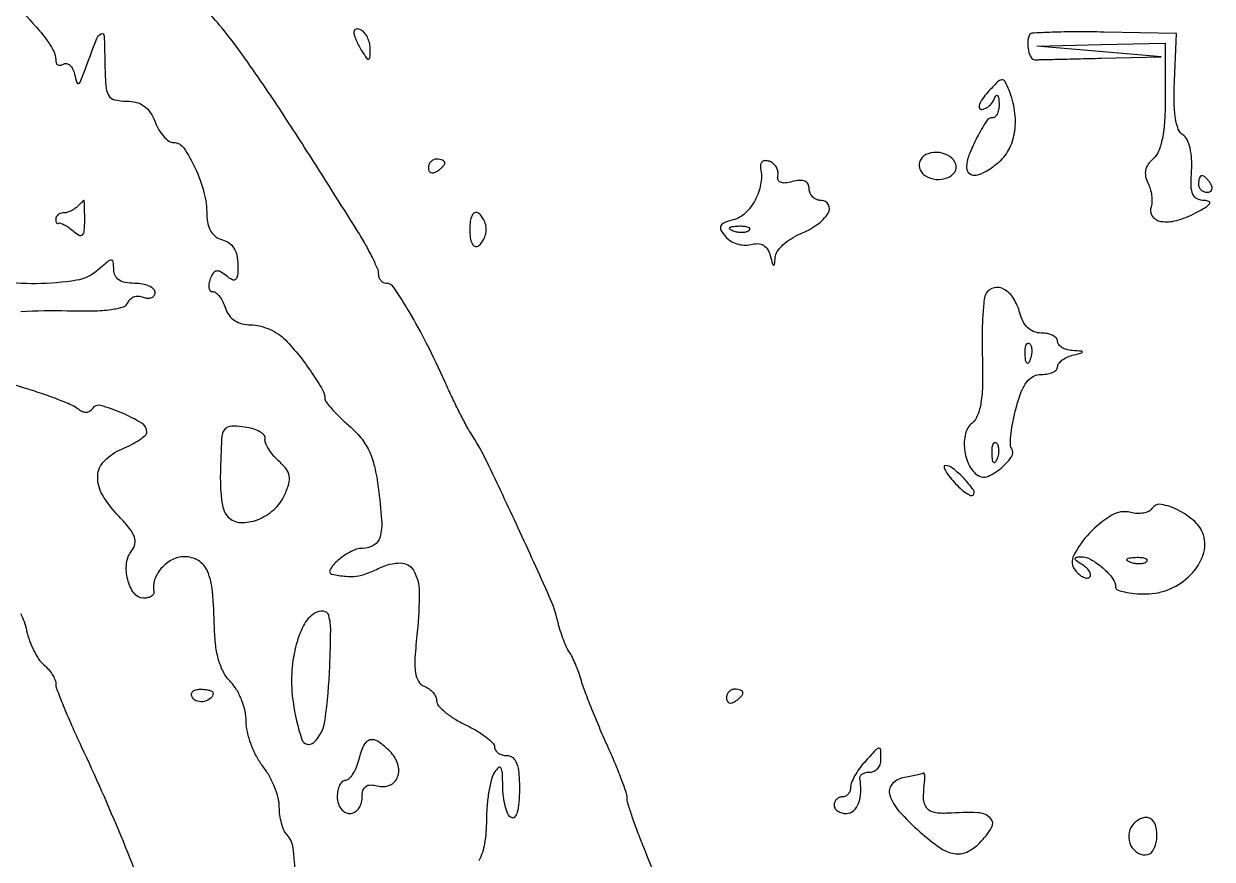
# Model space of a CAD drawing. Extents: x 0 to 5034, y 0 to 2560.
# Drawn here: x 3127.1 to 3270.7, y 1690.5 to 1791.3 of the extents above; entities that cross this region are included whole.
import ezdxf

# ---------------------------------------------------------------- set-up
doc = ezdxf.new("R2010")
doc.units = 0

msp = doc.modelspace()

# ---------------------------------------------------------------- linework, layer by layer
for points in [[(3126, 1793.819745, -0.006992), (3128.47001, 1791.148116, -0.025194), (3129.931434, 1789.347703, -0.039767), (3130.751258, 1788.016442, -0.118673), (3131, 1786.983189, 0.093024), (3131.070667, 1786.606644, 0.171443), (3131.271518, 1786.373258, 0.174182), (3131.571753, 1786.319959, 0.096388), (3131.924318, 1786.453226, -0.183618), (3132.309427, 1786.527443, -0.138843), (3132.700764, 1786.339019, -0.096812), (3133.04056, 1785.894925, -0.056469), (3133.26956, 1785.262243, 0.011856), (3133.54089, 1784.234741, 0.39109), (3133.742206, 1784.11316, 0.251638), (3133.966025, 1784.299903, 0.007198), (3134.428771, 1785.5, -0.003154), (3135.9523, 1789.548398, -0.187521), (3136.46954, 1790.118317, -0.543088), (3136.840888, 1789.899759, -0.007386), (3136.93232, 1786.75, 0.011653), (3137.039527, 1783.896468, 0.110126), (3137.376084, 1782.727045, 0.210563), (3138.095535, 1782.173114, 0.060342), (3139.524751, 1782, -0.061923), (3140.726382, 1781.850609, -0.094337), (3141.676928, 1781.408333, -0.091362), (3142.418921, 1780.635385, -0.054912), (3143, 1779.5, 0.041755), (3143.458297, 1778.543406, 0.049637), (3144.047477, 1777.734375, 0.057026), (3144.672181, 1777.177297, 0.154796), (3145.231138, 1777, -0.248484), (3146.465188, 1776.346358, -0.041198), (3147.83288, 1773.925409, -0.042853), (3148.896742, 1770.976561, -0.065239), (3149.25, 1768.280655, 0.054201), (3149.371203, 1767.16585, 0.084826), (3149.733426, 1766.274111, 0.096999), (3150.326947, 1765.635063, 0.093558), (3151.125, 1765.257061, -0.093375), (3151.919965, 1764.880875, -0.09615), (3152.514016, 1764.24434, -0.084667), (3152.877916, 1763.359679, -0.055385), (3153, 1762.260924, -0.018441), (3152.952153, 1760.964036, -0.182202), (3152.72653, 1760.477485, -0.329372), (3152.328806, 1760.421526, -0.049075), (3151.616783, 1760.903079, 0.041542), (3150.902096, 1761.402256, 0.180973), (3150.401765, 1761.487412, 0.20302), (3150.004495, 1761.22137, 0.053479), (3149.648168, 1760.525523, 0.0507), (3149.489515, 1759.941133, 0.092243), (3149.499466, 1759.448122, 0.141661), (3149.670023, 1759.124941, 0.203686), (3149.963997, 1759, -0.174005), (3150.354715, 1758.859781, -0.056749), (3150.786954, 1758.4125, -0.048581), (3151.190676, 1757.765449, -0.038374), (3151.5, 1757, 0.082373), (3151.931461, 1756.154187, 0.089468), (3152.602911, 1755.520776, 0.08347), (3153.494594, 1755.131908, 0.061248), (3154.567388, 1755, -0.063002), (3155.62683, 1754.865974, -0.040464), (3156.799483, 1754.460954, -0.04024), (3157.901693, 1753.867542, -0.058767), (3158.75, 1753.164951, -0.02226), (3160.42122, 1751.248566, -0.019752), (3161.987001, 1749.115235, -0.016362), (3163.224398, 1747.145653, -0.132827), (3163.5, 1746.126506, 0.165276), (3163.649069, 1745.687855, 0.017027), (3164.354232, 1744.832125, 0.019752), (3165.294224, 1743.848627, 0.014538), (3166.408022, 1742.832774, -0.043893), (3167.847457, 1741.356317, -0.060946), (3168.832896, 1739.795743, -0.053329), (3169.497009, 1737.887622, -0.025202), (3169.959089, 1735.318899, -0.013335), (3170.355787, 1731.401576, -0.082891), (3170.172648, 1729.397876, -0.194385), (3169.418807, 1728.386513, -0.137426), (3168.039111, 1728, 0.126628), (3166.671247, 1727.647935, 0.050711), (3165.069348, 1726.539827, 0.080314), (3164.131186, 1725.43503, 0.519449), (3164.377555, 1724.875, 0.025792), (3166.030589, 1724.630894, 0.057579), (3167.299273, 1724.656261, 0.056077), (3168.549213, 1724.97151, 0.023373), (3170.149412, 1725.659097, -0.110468), (3172.63126, 1726.246832, -0.270066), (3174.206453, 1725.355239, -0.132789), (3174.903514, 1722.778092, -0.026073), (3174.651805, 1717.942753, 0.010052), (3174.38746, 1714.804651, 0.048477), (3174.446388, 1713.016488, 0.099676), (3174.8079, 1711.955923, 0.170931), (3175.511587, 1711.35718, -0.065267), (3176.080662, 1711.048685, -0.061824), (3176.562779, 1710.599009, -0.066417), (3176.889479, 1710.082596, -0.108278), (3177, 1709.578223, 0.185814), (3177.220393, 1709.005654, 0.037001), (3178.028125, 1708.234937, 0.034574), (3179.159876, 1707.42891, 0.026199), (3180.5, 1706.701391, -0.022066), (3181.840427, 1705.987979, -0.030309), (3182.971875, 1705.224133, -0.030744), (3183.793259, 1704.509675, -0.201002), (3184, 1704.016179, 0.145969), (3184.115594, 1703.628662, 0.09922), (3184.440625, 1703.298502, 0.083192), (3184.926582, 1703.075967, 0.065953), (3185.5, 1703, -0.178019), (3186.18642, 1702.747611, -0.128735), (3186.657613, 1702.073497, -0.068829), (3186.923953, 1700.862805, -0.019777), (3187, 1698.940983, -0.019531), (3186.936318, 1697.311372, -0.051222), (3186.726474, 1696.16126, -0.106919), (3186.402624, 1695.562569, -0.369423), (3186, 1695.5, -0.152703), (3185.612852, 1695.946649, -0.037666), (3185.289252, 1696.873838, -0.035054), (3185.064059, 1698.042131, -0.028893), (3184.984687, 1699.309017, 0.010855), (3184.94274, 1700.891116, 0.120351), (3184.764579, 1701.493051, 0.473384), (3184.464916, 1701.541172, 0.068112), (3184, 1701, 0.080556), (3183.624322, 1700.142612, 0.021164), (3183.310881, 1698.671205, 0.020928), (3183.092472, 1696.942997, 0.020082), (3183.015313, 1695.178571, -0.038859), (3182.784865, 1692.347581, -0.084679), (3182.085484, 1690.291382, -0.101105)], [(3206.160985, 1679.672894, 0.029199), (3201.905294, 1692.185381, -0.007098), (3201.175654, 1694.055312, -0.009079), (3200.55968, 1695.798458, -0.007323), (3200.093713, 1697.268941, -0.073187), (3200, 1697.905746, 0.0836), (3199.890497, 1698.556091, 0.006796), (3199.300093, 1700.187596, 0.008989), (3198.529894, 1702.122741, 0.006791), (3197.617337, 1704.220365, -0.005401), (3196.6509, 1706.425067, -0.005163), (3195.717287, 1708.683482, -0.005123), (3194.934152, 1710.694071, -0.018377), (3194.494949, 1712, 0.014422), (3194.157432, 1713.030468, 0.013639), (3193.755223, 1714.059375, 0.013735), (3193.349524, 1714.950111, 0.04554), (3193.015499, 1715.5, -0.054251), (3192.688181, 1716.060573, -0.01543), (3192.304832, 1716.995181, -0.015348), (3191.934633, 1718.084162, -0.015697), (3191.634968, 1719.185722, 0.046649), (3190.606023, 1722.214917, 0.003232), (3186.86689, 1730.429791, 0.003936), (3183.060398, 1738.484379, 0.032689), (3181.072137, 1742, -0.023496), (3180.56711, 1742.855902, -0.0051), (3179.780951, 1744.38125, -0.005307), (3178.907043, 1746.167186, -0.005058), (3178.05682, 1748, 0.010435), (3175.792453, 1752.746874, 0.017922), (3173.684298, 1756.5893, 0.013641), (3171.838586, 1759.501265, 0.249648), (3170.901962, 1760, -0.123419), (3170.557967, 1760.086224, -0.100775), (3170.264951, 1760.329078, -0.090842), (3170.068069, 1760.692334, -0.079036), (3170, 1761.120267, 0.102585), (3169.864169, 1761.775343, 0.012279), (3169.239716, 1763.124565, 0.014216), (3168.402898, 1764.706925, 0.011239), (3167.4118, 1766.370267, 0.002126), (3161.334741, 1775.975831, 0.005622), (3156.880422, 1782.780749, 0.007658), (3153.446924, 1787.733909, 0.019135), (3150.749244, 1791.211802, -0.001254), (3148.948283, 1793.36968, -0.000453)], [(3126.773712, 1756.592028, -0.022476), (3132.416386, 1756.690372, 0.011305), (3135.500487, 1756.675233, 0.029667), (3137.706105, 1756.845439, 0.039104), (3139.190348, 1757.168786, 0.243701), (3139.730994, 1757.693823, -0.12311), (3139.993702, 1758.106449, -0.105787), (3140.433884, 1758.375159, -0.095412), (3140.986269, 1758.456969, -0.080975), (3141.564608, 1758.336834, 0.068382), (3142.113613, 1758.208372, 0.116261), (3142.578353, 1758.273001, 0.152523), (3142.884484, 1758.51672, 0.150038), (3143, 1758.893011, 0.2103), (3142.813726, 1759.316301, 0.081387), (3142.265625, 1759.674822, 0.06197), (3141.457112, 1759.918794, 0.042346), (3140.5, 1760, -0.046021), (3139.405254, 1760.100976, -0.100539), (3138.627646, 1760.415499, -0.132938), (3138.166562, 1760.939401, -0.114847), (3138, 1761.654988, 0.025779), (3137.950984, 1762.605041, 0.38433), (3137.723753, 1762.809975, 0.177905), (3137.31862, 1762.661113, 0.007828), (3136.171259, 1761.654988, -0.144854), (3133.48985, 1760.366801, -0.037439), (3128.660139, 1759.953798, -0.036868), (3123.85665, 1760.257977, -0.163549)], [(3160.117437, 1686.556289, 0.011313), (3159.681535, 1691.796733, 0.166415), (3158.912434, 1693.45, -0.090686), (3158.561525, 1693.980548, -0.034256), (3158.268028, 1694.823667, -0.032551), (3158.067293, 1695.806719, -0.0341), (3158, 1696.792271, 0.064483), (3157.857685, 1697.891191, 0.031879), (3157.4125, 1699.228697, 0.030996), (3156.765614, 1700.578095, 0.039401), (3156, 1701.727129, -0.046031), (3155.234097, 1702.91024, -0.032082), (3154.5875, 1704.364467, -0.032477), (3154.144414, 1705.853029, -0.056153), (3154, 1707.134859, 0.05539), (3153.862866, 1708.368951, 0.038732), (3153.450517, 1709.707847, 0.039128), (3152.845976, 1710.945412, 0.06328), (3152.129421, 1711.870579, -0.073361), (3151.298483, 1712.989091, -0.050841), (3150.697269, 1714.448029, -0.042213), (3150.319313, 1716.266595, -0.025123), (3150.163834, 1718.474474, 0.01704), (3149.928502, 1722.816486, 0.078595), (3149.319517, 1725.251269, 0.155672), (3148.223957, 1726.523754, 0.138655), (3146.539601, 1727, 0.121275), (3145.060428, 1726.635871, 0.093256), (3143.751016, 1725.601218, 0.09566), (3142.932003, 1724.188423, 0.136648), (3142.841241, 1722.75, -0.192332), (3142.791847, 1722.464687, -0.118001), (3142.547, 1722.220313, -0.084537), (3142.134481, 1722.055143, -0.053093), (3141.616631, 1722, -0.239124), (3140.459673, 1722.586869, -0.097505), (3139.690855, 1724.230437, -0.087229), (3139.553557, 1726.21357, -0.148025), (3140.194302, 1727.73412, 0.125275), (3140.572677, 1728.530649, 0.139234), (3140.5027, 1729.377237, 0.08026), (3139.913091, 1730.408599, 0.021121), (3138.652452, 1731.840875, -0.055448), (3136.644795, 1734.464354, -0.147298), (3136.067155, 1736.727309, -0.187485), (3136.880067, 1738.581215, -0.098868), (3139, 1740, 0.021416), (3140.149068, 1740.53469, 0.030175), (3141.11875, 1741.114212, 0.030412), (3141.825443, 1741.662477, 0.215802), (3142, 1742.048079, 0.263364), (3141.393917, 1743.118925, 0.033901), (3138.95728, 1744.36572, 0.03375), (3136.412469, 1745.259344, 0.333458), (3135.419875, 1744.870356, -0.111096), (3135.089107, 1744.532541, -0.141622), (3134.673628, 1744.407071, -0.115292), (3134.188916, 1744.514273, -0.059259), (3133.660972, 1744.84941, 0.068627), (3132.910367, 1745.30647, 0.010099), (3131.261068, 1745.983877, 0.011238), (3129.265803, 1746.705533, 0.009443), (3127.121388, 1747.382262, -0.017173), (3123.093767, 1748.72209, -0.063432)], [(3126.753479, 1720.139048, -0.041124), (3127.169494, 1719.191565, -0.028839), (3127.484824, 1718.069098, 0.033541), (3127.836893, 1716.859607, 0.029223), (3128.361204, 1715.649133, 0.030337), (3128.967627, 1714.608979, 0.072522), (3129.564279, 1713.946653, -0.03898), (3130.113639, 1713.413268, -0.038084), (3130.578257, 1712.797121, -0.040669), (3130.899568, 1712.1928, -0.1022), (3131, 1711.706582, 0.091149), (3131.125505, 1711.023843, 0.005251), (3131.906891, 1709.033469, 0.007856), (3132.904657, 1706.675566, 0.005684), (3134.087287, 1704.079026, -0.011201), (3138.857156, 1693.292559, -0.012827), (3142.915575, 1682.776127, -0.011887)]]:
    msp.add_lwpolyline(points, format="xyb")
for points in [[(3167.015313, 1790.309017, 0.074451), (3167.084762, 1789.898416, 0.021733), (3167.310881, 1789.297024, 0.021318), (3167.627837, 1788.633658, 0.021347), (3168, 1788, 0.010223), (3168.569384, 1787.157251, 0.295079), (3168.800669, 1787.064256, 0.343021), (3168.953006, 1787.238528, 0.012098), (3168.984687, 1788.190983, 0.053738), (3168.916365, 1788.883651, 0.049393), (3168.701752, 1789.566787, 0.052761), (3168.382022, 1790.140373, 0.101161), (3168, 1790.5, 0.058538), (3167.617853, 1790.678337, 0.128516), (3167.298248, 1790.698838, 0.195945), (3167.092401, 1790.564397, 0.157323)], [(3248.589157, 1790, 0.093271), (3248.385814, 1789.118206, 0.064452), (3248.476152, 1788.095354, 0.073163), (3248.789361, 1787.270468, 0.271878), (3249.25, 1787, 0.005449), (3249.783624, 1787.005816, 0.00018), (3251.909375, 1787.052921, 0.000343), (3254.41779, 1787.111133, 0.000239), (3257.25, 1787.180158), (3264.5, 1787.360316), (3257, 1788), (3249.5, 1788.639684), (3257.25, 1788.819842), (3265, 1789), (3265, 1782.622445, -0.014158), (3264.916191, 1779.663179, -0.033876), (3264.643908, 1777.484869, -0.046699), (3264.190069, 1775.938147, -0.125486), (3263.521013, 1775.01744, 0.067201), (3262.934703, 1774.380295, 0.098331), (3262.629242, 1773.684434, 0.100483), (3262.616282, 1772.936021, 0.07288), (3262.885886, 1772.144995, -0.046051), (3263.175762, 1771.423318, -0.038518), (3263.350252, 1770.616184, -0.040136), (3263.393093, 1769.847601, -0.080107), (3263.281714, 1769.250526, 0.242443), (3263.431217, 1768.119435, 0.206543), (3264.463998, 1767.47722, 0.104339), (3266.350233, 1767.588575, 0.053497), (3268.565752, 1768.457553, 0.012696), (3269.8409, 1769.164248, 0.099209), (3270.344532, 1769.614258, 0.486874), (3270.273216, 1769.879787, 0.100023), (3269.718674, 1769.993839, -0.109365), (3268.855491, 1770.188063, -0.18296), (3268.344165, 1770.71571, -0.098859), (3268.128009, 1771.726398, -0.020218), (3268.177242, 1773.562081, 0.032192), (3268.181477, 1775.030595, 0.043646), (3267.98505, 1776.341688, 0.050992), (3267.626143, 1777.3633, 0.145381), (3267.129485, 1777.919974, -0.168541), (3266.573305, 1778.603158, -0.048504), (3266.228004, 1779.94203, -0.035425), (3266.06521, 1781.860543, -0.015031), (3266.10712, 1784.442786), (3266.372406, 1790.169785), (3257.590226, 1790.334892, 0.005372), (3254.207755, 1790.362139, 0.008625), (3251.323513, 1790.304625, 0.003185), (3248.876003, 1790.197947, 0.284369)], [(3243.559042, 1783.06524, 0.027061), (3242.91519, 1782.271411, 0.064813), (3242.553847, 1781.606664, 0.152628), (3242.526193, 1781.185306, 0.346276), (3242.761679, 1781, 0.102705), (3243.209024, 1781.092869, 0.065381), (3243.666698, 1781.367188, 0.061674), (3244.064905, 1781.772084, 0.067691), (3244.337719, 1782.25, -0.051902), (3244.54862, 1782.648042, -0.449116), (3244.724694, 1782.672067, -0.185333), (3244.862835, 1782.416573, -0.021021), (3244.921053, 1781.75, -0.046041), (3244.889589, 1781.080108, -0.067858), (3244.73021, 1780.514062, -0.090346), (3244.475001, 1780.133041, -0.20282), (3244.160515, 1780, 0.255796), (3243.402904, 1779.585275, 0.021874), (3242.253279, 1777.602086, 0.027852), (3241.282743, 1775.462868, 0.092822), (3241, 1773.952947, 0.239091), (3241.354511, 1773.253956, 0.208596), (3242.161926, 1773.072759, 0.093692), (3243.4425, 1773.58034, 0.035987), (3244.988569, 1774.722241, 0.104577), (3246.196752, 1776.29742, 0.078227), (3246.823505, 1778.399492, 0.06989), (3246.809175, 1780.818989, 0.057583), (3246.143744, 1783.31524, 0.030003), (3245.661122, 1784.352368, 0.301598), (3245.260254, 1784.565888, 0.175715), (3244.745489, 1784.320836, 0.010763)], [(3235.465121, 1774.943565, 0.109515), (3235.288636, 1774.437276, 0.099838), (3235.33385, 1773.88552, 0.09517), (3235.594463, 1773.373159, 0.089465), (3236.031201, 1772.980717, 0.117251), (3237.315466, 1772.554928, 0.112625), (3238.674624, 1772.743139, 0.149379), (3239.570477, 1773.436222, 0.238667), (3239.709398, 1774.373207, 0.169534), (3238.992206, 1775.302562, 0.111481), (3237.713439, 1775.777519, 0.112955), (3236.368131, 1775.654251, 0.177039)], [(3176, 1773.940983, 0.108972), (3176.078288, 1773.586039, 0.182303), (3176.29375, 1773.3746, 0.161196), (3176.6179, 1773.343488, 0.082592), (3177, 1773.5, 0.029505), (3177.382774, 1773.768994, 0.035638), (3177.70625, 1774.066025, 0.038439), (3177.934461, 1774.34829, 0.151918), (3178, 1774.559017, 0.210953), (3177.92554, 1774.727648, 0.081139), (3177.70625, 1774.870461, 0.061769), (3177.382849, 1774.967655, 0.042167), (3177, 1775, 0.105053), (3176.618444, 1774.918938, 0.099167), (3176.29375, 1774.688914, 0.09642), (3176.076123, 1774.345238, 0.093332)], [(3216.127856, 1773.856064, -0.094865), (3216.134108, 1771.952411, -0.0768), (3215.453254, 1770.022627, -0.080485), (3214.265338, 1768.470022, -0.125983), (3212.80243, 1767.658585, 0.029503), (3211.727558, 1767.308617, 0.193005), (3211.322377, 1766.927292, 0.240568), (3211.341245, 1766.427911, 0.045731), (3211.872316, 1765.653849, 0.083027), (3212.470988, 1765.136773, 0.061226), (3213.270589, 1764.775442, 0.060811), (3214.140262, 1764.616601, 0.078903), (3214.945575, 1764.696019, -0.071648), (3215.790365, 1764.791654, -0.12379), (3216.466689, 1764.599623, -0.125275), (3216.966471, 1764.112832, -0.074373), (3217.292806, 1763.342784, 0.005097), (3217.558408, 1762.354557, 0.242222), (3217.694783, 1762.207593, 0.487395), (3217.809359, 1762.279357, 0.008276), (3217.883999, 1763.12868, -0.135444), (3218.135818, 1763.839762, -0.052599), (3218.826067, 1764.635217, -0.047072), (3219.799262, 1765.385722, -0.042562), (3220.928145, 1765.970237, 0.055351), (3222.974286, 1767.0968, 0.098928), (3224.291767, 1768.483781, 0.270754), (3224.325612, 1769.488832, 0.275582), (3223.468615, 1770, -0.094701), (3222.908038, 1770.107136, -0.09682), (3222.431406, 1770.413124, -0.098897), (3222.112344, 1770.86974, -0.103551), (3222, 1771.40638, 0.121863), (3221.860089, 1771.971904, 0.172211), (3221.481858, 1772.320508, 0.119748), (3220.847361, 1772.426305, 0.045692), (3219.95741, 1772.278612, -0.038037), (3219.088902, 1772.120802, -0.123966), (3218.514656, 1772.203466, -0.217625), (3218.230619, 1772.506784, -0.139254), (3218.20741, 1772.997231, 0.103905), (3218.218932, 1773.51207, 0.087591), (3218.026832, 1774.023312, 0.084575), (3217.663124, 1774.452578, 0.087525), (3217.181807, 1774.731064, 0.0906), (3216.693175, 1774.814547, 0.172017), (3216.323197, 1774.678575, 0.175213), (3216.125824, 1774.342484, 0.094415)], [(3269, 1772, 0.105053), (3269.081062, 1771.618444, 0.099167), (3269.311086, 1771.29375, 0.09642), (3269.654762, 1771.076123, 0.093332), (3270.059017, 1771, 0.108972), (3270.413961, 1771.078288, 0.182303), (3270.6254, 1771.29375, 0.161196), (3270.656512, 1771.6179, 0.082592), (3270.5, 1772, 0.029505), (3270.231006, 1772.382774, 0.035638), (3269.933975, 1772.70625, 0.038439), (3269.65171, 1772.934461, 0.151918), (3269.440983, 1773, 0.210953), (3269.272352, 1772.92554, 0.081139), (3269.129539, 1772.70625, 0.061769), (3269.032345, 1772.382849, 0.042167)], [(3133.583333, 1769.25, -0.052335), (3133.228895, 1768.962896, -0.038368), (3132.784375, 1768.720313, -0.03908), (3132.322312, 1768.554398, -0.066753), (3131.916667, 1768.5, 0.080377), (3131.566533, 1768.443348, 0.091482), (3131.269271, 1768.279687, 0.100741), (3131.070525, 1768.036048, 0.121457), (3131, 1767.75, 0.045279), (3131.024519, 1767.479793, 0.106591), (3131.101727, 1767.29375, 0.198837), (3131.215548, 1767.220393, 0.204068), (3131.346305, 1767.25, -0.24944), (3131.562481, 1767.279665, -0.032317), (3132.003219, 1767.084355, -0.031492), (3132.53336, 1766.763167, -0.021266), (3133.096305, 1766.335037, 0.043595), (3133.827278, 1765.82893, 0.321982), (3134.225286, 1765.870693, 0.19415), (3134.45212, 1766.328847, 0.019051), (3134.5, 1767.585037, 0.003234), (3134.494011, 1768.511046, 0.00539), (3134.475521, 1769.290605, 0.001166), (3134.450587, 1769.967383, 0.40279), (3134.416667, 1770, 0.181677), (3134.36305, 1769.979853, 0.003487), (3134.1375, 1769.779687, 0.007957), (3133.876803, 1769.537441, 0.005189)], [(3181, 1766.5, 0.034543), (3181.068338, 1765.511996, 0.081563), (3181.286475, 1764.809017, 0.162984), (3181.614279, 1764.482113, 0.259199), (3182, 1764.5, 0.085235), (3182.382774, 1764.838188, 0.053414), (3182.70625, 1765.342439, 0.051777), (3182.925853, 1765.925537, 0.064269), (3183, 1766.5, 0.064269), (3182.925853, 1767.074463, 0.051777), (3182.70625, 1767.657561, 0.053414), (3182.382774, 1768.161812, 0.085235), (3182, 1768.5, 0.259199), (3181.614279, 1768.517887, 0.162984), (3181.286475, 1768.190983, 0.081563), (3181.068338, 1767.488004, 0.034543)], [(3214.729167, 1766.395833, -0.126455), (3214.402231, 1766.202593, -0.060344), (3213.916927, 1766.123424, -0.05415), (3213.359369, 1766.160852, -0.051402), (3212.8125, 1766.316886, -0.054073), (3212.395823, 1766.538436, -0.470617), (3212.37858, 1766.720685, -0.168741), (3212.670344, 1766.862007, -0.018894), (3213.416667, 1766.921053, -0.028489), (3214.112848, 1766.910055, -0.077125), (3214.592839, 1766.799335, -0.208169), (3214.77538, 1766.614691, -0.296942)], [(3243.377118, 1758.801172, 0.113148), (3243.117813, 1758.039755, 0.010628), (3242.955532, 1756.05647, 0.013197), (3242.873846, 1753.654497, 0.010007), (3242.906561, 1751.018305, -0.012184), (3242.932401, 1747.810732, -0.035006), (3242.74061, 1745.593745, -0.052357), (3242.333956, 1744.070595, -0.128845), (3241.664703, 1743.136691, 0.163377), (3240.864359, 1741.843457, 0.086256), (3240.753345, 1739.938101, 0.083609), (3241.298247, 1738.048249, 0.136363), (3242.389445, 1736.80059, 0.252511), (3243.548961, 1736.700089, 0.069589), (3245.166179, 1737.685343, 0.072242), (3246.408955, 1739.045233, 0.29563), (3246.431662, 1740.110574, -0.149146), (3246.287216, 1740.659153, -0.019092), (3246.381801, 1741.887918, -0.020963), (3246.617039, 1743.374654, -0.016049), (3246.993787, 1744.976927, -0.024062), (3247.611066, 1746.896366, -0.072273), (3248.273723, 1748.09916, -0.111969), (3249.061314, 1748.762448, -0.119799), (3250.038544, 1749, 0.045284), (3250.789341, 1749.068138, 0.065179), (3251.423822, 1749.272211, 0.085157), (3251.852459, 1749.572601, 0.200012), (3252, 1749.926676, -0.159836), (3252.127374, 1750.31495, -0.067019), (3252.514062, 1750.715479, -0.05682), (3253.080469, 1751.067143, -0.046657), (3253.75, 1751.310674, 0.001923), (3254.926177, 1751.622879, 0.339035), (3255, 1751.719237, 0.392517), (3254.923939, 1751.801199, 0.002113), (3253.75, 1751.883999, -0.054605), (3253.080606, 1752.002555, -0.070943), (3252.514062, 1752.259675, -0.08736), (3252.132621, 1752.609345, -0.165114), (3252, 1753, 0.18959), (3251.849811, 1753.381851, 0.088693), (3251.418097, 1753.70625, 0.068509), (3250.777156, 1753.926278, 0.048508), (3250.019052, 1754, -0.092717), (3249.141996, 1754.164046, -0.096093), (3248.395909, 1754.633269, -0.085606), (3247.81703, 1755.399514, -0.057637), (3247.428805, 1756.427642, 0.078398), (3246.695966, 1758.149527, 0.121091), (3245.541554, 1759.271009, 0.18487), (3244.336692, 1759.470783, 0.206857)], [(3248.683114, 1750.8125, -0.054073), (3248.461564, 1750.395823, -0.470617), (3248.279315, 1750.37858, -0.168741), (3248.137993, 1750.670344, -0.018894), (3248.078947, 1751.416667, -0.028489), (3248.089945, 1752.112848, -0.077125), (3248.200665, 1752.592839, -0.208169), (3248.385309, 1752.77538, -0.296942), (3248.604167, 1752.729167, -0.126455), (3248.797407, 1752.402231, -0.060344), (3248.876576, 1751.916927, -0.05415), (3248.839148, 1751.359369, -0.051402)], [(3151.031912, 1741.276151, 0.006867), (3150.881254, 1737.095433, 0.026122), (3150.959441, 1734.485309, 0.042289), (3151.246182, 1732.781242, 0.13434), (3151.813527, 1731.786473, 0.189344), (3153.32626, 1731.126939, 0.101791), (3155.363757, 1731.468305, 0.089253), (3157.333903, 1732.667869, 0.104701), (3158.632819, 1734.422667, 0.034598), (3159.148515, 1735.79525, 0.11547), (3159.206134, 1736.749561, 0.124127), (3158.833965, 1737.590599, 0.042935), (3157.922509, 1738.570129, -0.033037), (3157.23259, 1739.282794, -0.038855), (3156.682577, 1740.044389, -0.042613), (3156.332831, 1740.74569, -0.146802), (3156.28969, 1741.246577, 0.244071), (3156.173324, 1741.661897, 0.075812), (3155.648086, 1742.075888, 0.056256), (3154.82517, 1742.427479, 0.036078), (3153.810179, 1742.653659, 0.032056), (3152.488196, 1742.763694, 0.120388), (3151.681921, 1742.582827, 0.177256), (3151.224435, 1742.101139, 0.089995)], [(3244.683114, 1738.8125, -0.054073), (3244.461564, 1738.395823, -0.470617), (3244.279315, 1738.37858, -0.168741), (3244.137993, 1738.670344, -0.018894), (3244.078947, 1739.416667, -0.028489), (3244.089945, 1740.112848, -0.077125), (3244.200665, 1740.592839, -0.208169), (3244.385309, 1740.77538, -0.296942), (3244.604167, 1740.729167, -0.126455), (3244.797407, 1740.402231, -0.060344), (3244.876576, 1739.916927, -0.05415), (3244.839148, 1739.359369, -0.051402)], [(3239.505548, 1735.993869, 0.0226), (3240.234551, 1735.258067, 0.036839), (3240.92245, 1734.711727, 0.042906), (3241.489015, 1734.393472, 0.312473), (3241.779583, 1734.44625, 0.370665), (3241.827008, 1735.073461, 0.030856), (3240.696445, 1736.426234, 0.033166), (3239.354486, 1737.668003, 0.171742), (3238.416441, 1738, 0.469284), (3238.284174, 1737.840798, 0.078427), (3238.43672, 1737.410699, 0.040791), (3238.859064, 1736.764521, 0.018783)], [(3263.387814, 1732.818479, -0.141479), (3263.009693, 1732.475895, -0.067399), (3262.381177, 1732.267303, -0.058699), (3261.614594, 1732.214645, -0.051821), (3260.82252, 1732.336161, 0.202768), (3258.542242, 1732.004737, 0.066336), (3255.83868, 1729.832199, 0.071043), (3253.943491, 1727.175, 0.301254), (3254.142846, 1725.327881, 0.043832), (3254.62254, 1724.843303, 0.067293), (3255.119439, 1724.525876, 0.092222), (3255.555576, 1724.414436, 0.216186), (3255.86354, 1724.530207, 0.225585), (3255.967909, 1724.823706, 0.108439), (3255.840016, 1725.21208, 0.073916), (3255.492314, 1725.640546, 0.044429), (3254.97104, 1726.03906, -0.014692), (3254.269147, 1726.512377, -0.200422), (3254.11077, 1726.769245, -0.415707), (3254.232985, 1726.936502, -0.035072), (3254.821429, 1726.984687, -0.134213), (3256.021506, 1726.671545, -0.049458), (3257.45699, 1725.644769, -0.049231), (3258.640476, 1724.381163, -0.164954), (3259.000294, 1723.321429, 0.308598), (3259.21806, 1723.002446, 0.037816), (3260.069717, 1722.741295, 0.034227), (3261.245375, 1722.559386, 0.021274), (3262.640467, 1722.5, 0.103249), (3265.571537, 1723.111782, 0.09666), (3268.092234, 1724.852089, 0.108447), (3269.571762, 1727.223721, 0.165003), (3269.607034, 1729.629827, 0.131946), (3268.569002, 1731.232395, 0.065061), (3266.556081, 1732.620475, 0.073074), (3264.510054, 1733.316437, 0.30912)], [(3262.729167, 1726.395833, -0.126455), (3262.402231, 1726.202593, -0.060344), (3261.916927, 1726.123424, -0.05415), (3261.359369, 1726.160852, -0.051402), (3260.8125, 1726.316886, -0.054073), (3260.395823, 1726.538436, -0.470617), (3260.37858, 1726.720685, -0.168741), (3260.670344, 1726.862007, -0.018894), (3261.416667, 1726.921053, -0.028489), (3262.112848, 1726.910055, -0.077125), (3262.592839, 1726.799335, -0.208169), (3262.77538, 1726.614691, -0.296942)], [(3162.283601, 1720.175275, 0.139049), (3160.917864, 1718.68223, 0.056167), (3159.956352, 1716.067273, 0.049765), (3159.499632, 1712.842431, 0.044394), (3159.660286, 1709.461833, 0.046841), (3160.721488, 1704.9261, 0.552597), (3162.1645, 1704.576516, 0.168305), (3163.534171, 1707.304432, 0.022766), (3164.094367, 1713.778571, 0.007054), (3164.209984, 1718.110587, 0.072234), (3163.975138, 1719.884231, 0.308624), (3163.335045, 1720.419268, 0.16423)], [(3150, 1710.559017, -0.211827), (3149.716404, 1709.919648, -0.127879), (3148.969093, 1709.529206, -0.122608), (3148.101938, 1709.54388, -0.191362), (3147.510081, 1709.983688, -0.136093), (3147.397824, 1710.36964, -0.190788), (3147.524436, 1710.701458, -0.140899), (3147.890269, 1710.925389, -0.067432), (3148.440983, 1711, -0.026751), (3149.038367, 1710.968016, -0.042195), (3149.542039, 1710.870461, -0.051652), (3149.89701, 1710.729146, -0.279105)], [(3212, 1709.940983, 0.108972), (3212.078288, 1709.586039, 0.182303), (3212.29375, 1709.3746, 0.161196), (3212.6179, 1709.343488, 0.082592), (3213, 1709.5, 0.029505), (3213.382774, 1709.768994, 0.035638), (3213.70625, 1710.066025, 0.038439), (3213.934461, 1710.34829, 0.151918), (3214, 1710.559017, 0.210953), (3213.92554, 1710.727648, 0.081139), (3213.70625, 1710.870461, 0.061769), (3213.382849, 1710.967655, 0.042167), (3213, 1711, 0.105053), (3212.618444, 1710.918938, 0.099167), (3212.29375, 1710.688914, 0.09642), (3212.076123, 1710.345238, 0.093332)], [(3167.589356, 1702.5, -0.034719), (3167.277157, 1701.542915, -0.046776), (3166.858059, 1700.734375, -0.05533), (3166.401511, 1700.172385, -0.196992), (3165.980948, 1700, 0.194105), (3165.606276, 1699.848854, 0.087199), (3165.288153, 1699.4125, 0.067056), (3165.072234, 1698.765464, 0.047078), (3165, 1698, 0.072314), (3165.111864, 1697.230589, 0.08892), (3165.4375, 1696.583333, 0.10214), (3165.924246, 1696.153209, 0.130775), (3166.5, 1696, 0.126266), (3167.072055, 1696.146803, 0.100772), (3167.559375, 1696.559999, 0.089903), (3167.886943, 1697.178085, 0.077156), (3168, 1697.90638, -0.060618), (3168.10421, 1698.762785, -0.170964), (3168.430335, 1699.259656, -0.169259), (3168.998436, 1699.445383, -0.059172), (3169.862094, 1699.325812, 0.164596), (3171.347776, 1699.430711, 0.208372), (3172.289799, 1700.415563, 0.169594), (3172.315073, 1701.964428, 0.11696), (3171.386082, 1703.471061, 0.041958), (3169.945859, 1704.687922, 0.220488), (3168.95342, 1704.872246, 0.227849), (3168.193171, 1704.233917, 0.044629)], [(3228.654988, 1702.171259, 0.028703), (3228.021601, 1701.385074, 0.029174), (3227.486153, 1700.535654, 0.030498), (3227.111052, 1699.745343, 0.095833), (3227, 1699.171259, -0.084037), (3226.924287, 1698.723964, -0.093099), (3226.70625, 1698.344057, -0.100507), (3226.381437, 1698.090001, -0.116378), (3226, 1698, 0.099038), (3225.618362, 1697.923658, 0.097945), (3225.29375, 1697.70625, 0.097945), (3225.076342, 1697.381638, 0.099038), (3225, 1697, 0.148195), (3225.115568, 1696.618646, 0.098894), (3225.440625, 1696.29375, 0.082425), (3225.926543, 1696.074694, 0.064853), (3226.5, 1696, 0.18807), (3227.340135, 1696.327596, 0.116358), (3227.942258, 1697.216224, 0.082121), (3228.219049, 1698.581837, 0.048214), (3228.118421, 1700.25, -0.183561), (3228.178228, 1700.535524, -0.112515), (3228.426453, 1700.779687, -0.083497), (3228.83185, 1700.944651, -0.055018), (3229.333333, 1701, 0.111732), (3229.841974, 1701.115099, 0.100101), (3230.275, 1701.440625, 0.094518), (3230.565493, 1701.927262, 0.087646), (3230.666667, 1702.5, 0.015932), (3230.628569, 1703.695314, 0.443295), (3230.410186, 1703.869236, 0.165815), (3230.029428, 1703.665839, 0.003992)], [(3233.305294, 1700.301513, 0.173732), (3231.977659, 1699.513244, 0.25542), (3231.725956, 1698.210214, 0.107115), (3232.832866, 1696.289206, 0.027428), (3235.398329, 1693.752346, 0.028942), (3237.771146, 1691.883717, 0.107087), (3239.519678, 1691.15298, 0.156638), (3241.032758, 1691.348113, 0.086815), (3242.571429, 1692.428571, 0.061743), (3244.030881, 1694.301048, 0.351961), (3243.869067, 1695.465274, 0.183719), (3242.343765, 1696.096659, 0.023735), (3238.75, 1696.030596, -0.057721), (3237.108474, 1696.111872, -0.191412), (3236.199828, 1696.660297, -0.158914), (3235.816068, 1697.765091, -0.037082), (3235.925354, 1699.75, 0.020562), (3235.966844, 1700.220175, 0.041131), (3235.953678, 1700.592809, 0.066803), (3235.894388, 1700.824096, 0.428829), (3235.793837, 1700.863818, -0.050072), (3235.588637, 1700.792629, -0.002911), (3234.94162, 1700.642466, -0.004395), (3234.167382, 1700.47466, -0.003218)], [(3261.238226, 1694.838226, 0.145938), (3260.629285, 1693.711732, 0.137938), (3260.718596, 1692.408205, 0.144883), (3261.463699, 1691.386958, 0.164643), (3262.606989, 1691, 0.264052), (3263.49281, 1691.502867, 0.103654), (3263.96641, 1692.878415, 0.093922), (3263.869329, 1694.435222, 0.194304), (3263.160081, 1695.401064, 0.135208), (3262.758172, 1695.518721, 0.075366), (3262.24907, 1695.449859, 0.066012), (3261.714526, 1695.21324, 0.059279)]]:
    msp.add_lwpolyline(points, format="xyb", close=True)

doc.saveas('drawing.dxf')
